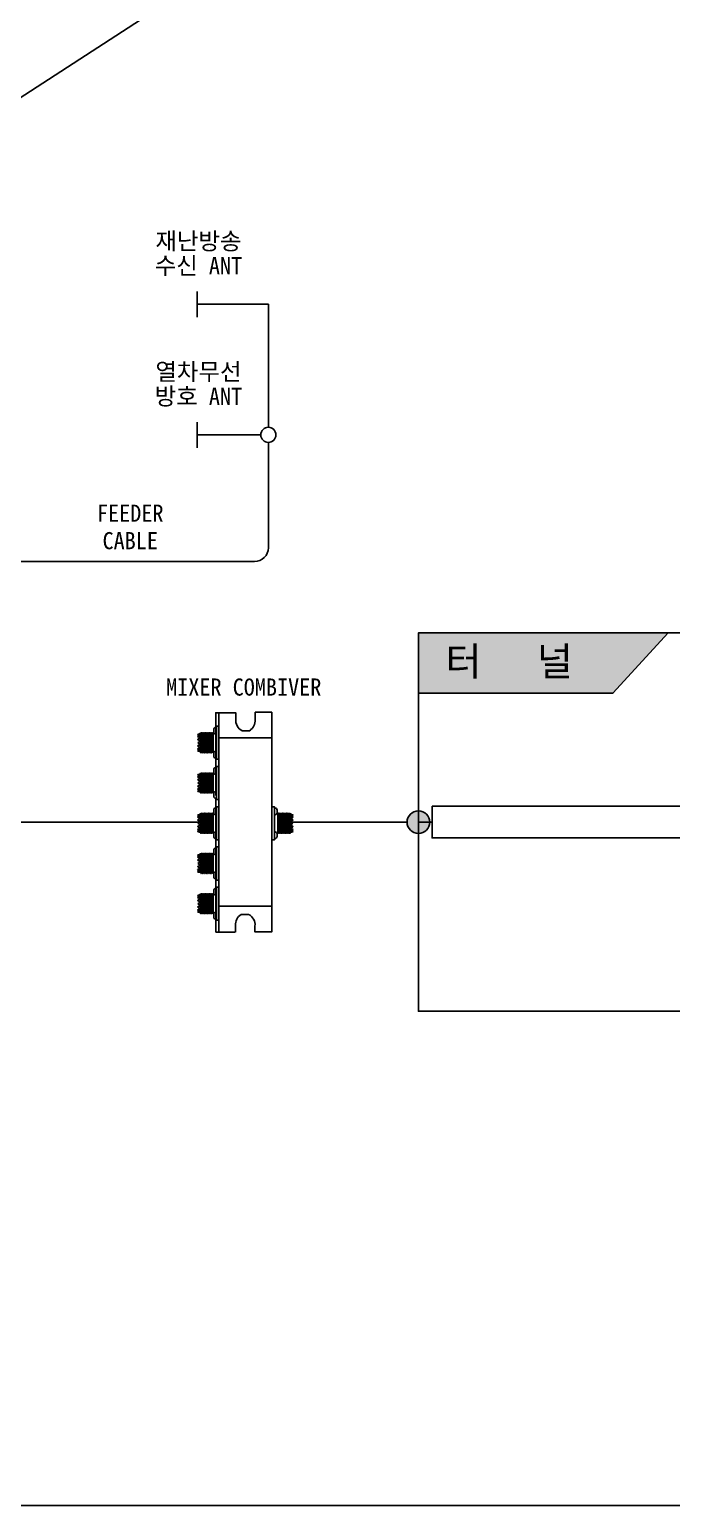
# Model space of a CAD drawing. Header units: millimetres. Extents: x 0 to 2521, y -5 to 594.
# Drawn here: x 2106 to 2218.3, y 10.6 to 268.6 of the extents above; entities that cross this region are included whole.
import ezdxf
from ezdxf.enums import TextEntityAlignment as Align

# ---------------------------------------------------------------- set-up
doc = ezdxf.new("R2010")
doc.units = ezdxf.units.MM
doc.header["$LTSCALE"] = 10
for name, color, linetype in [('CZ-PAT3', 163, 'Continuous'), ('CZ-TABL', 7, 'Continuous'), ('CZ-TEX1', 6, 'Continuous'), ('TT-CABL', 4, 'Continuous'), ('TT-COMM', 3, 'Continuous'), ('TT-COMM-CABL', 4, 'Continuous'), ('TT-COMM-SYMB', 3, 'Continuous'), ('TT-COMM-TEXT', 3, 'Continuous'), ('도곽', 7, 'Continuous')]:
    doc.layers.add(name, color=color, linetype=linetype)
doc.styles.get("Standard").update_dxf_attribs({"font": 'GulimChe.ttf'})
doc.styles.add('굴림체', font='GulimChe.ttf')

msp = doc.modelspace()

# ---------------------------------------------------------------- hatches: boundary and pattern name
at = {"layer": 'CZ-PAT3'}
h = msp.add_hatch(color=256, dxfattribs=at)
h.dxf.hatch_style = 1
h.paths.add_polyline_path([(2174.02, 152.59), (2208.03, 152.59), (2217.71, 163.15), (2174.02, 163.15)])
at = {"layer": 'TT-COMM-CABL'}
msp.add_hatch(color=256, dxfattribs=at).paths.add_polyline_path([(2176, 130.07, 1), (2172.03, 130.07, 1)])

# ---------------------------------------------------------------- linework, layer by layer
at = {"layer": 'CZ-TABL'}
for points in [[(2472.71, 163.15), (2174.02, 163.15), (2174.02, 97), (2472.71, 97)], [(2174.02, 152.59), (2208.03, 152.59), (2217.71, 163.15), (2174.02, 163.15)]]:
    msp.add_lwpolyline(points, close=True, dxfattribs=at)
at = {"layer": 'Defpoints'}
msp.add_lwpolyline([(2520.74, 526.62), (1724.74, 526.62), (1724.74, 10.62), (2520.74, 10.62)], close=True, dxfattribs=at)
at = {"layer": 'TT-CABL'}
msp.add_lwpolyline([(2176.42, 132.85), (2270.04, 132.85), (2270.04, 127.3), (2176.42, 127.3)], close=True, dxfattribs=at)
at = {"layer": 'TT-COMM'}
msp.add_circle((2147.78, 197.76), 1.32, dxfattribs=at)
at = {"layer": 'TT-COMM-CABL', "flags": 128}
for points in [[(2135.31, 222.84), (2135.31, 218.34)], [(2147.78, 220.59), (2135.31, 220.59)], [(2147.78, 199.08), (2147.78, 220.59)], [(2135.31, 200.01), (2135.31, 195.51)], [(2146.46, 197.76), (2135.31, 197.76)], [(2062.32, 130.07), (2135.75, 130.07)], [(2151.79, 130.07), (2172.03, 130.07)], [(2176.42, 130.07), (2174.02, 130.07)]]:
    msp.add_lwpolyline(points, dxfattribs=at)
msp.add_lwpolyline([(2062.32, 139.67), (2084.79, 139.67, 0.414214), (2087.19, 142.07), (2087.19, 173.23, -0.414214), (2089.59, 175.63), (2145.38, 175.63, 0.414214), (2147.78, 178.03), (2147.78, 196.44)], format="xyb", dxfattribs=at)
at = {"layer": 'TT-COMM-CABL'}
msp.add_circle((2174.02, 130.07), 1.98, dxfattribs=at)
at = {"layer": 'TT-COMM-SYMB'}
for p, q in [((2139.15, 110.81), (2139.15, 149.2)), ((2135.45, 145.1), (2135.42, 145.05)), ((2135.85, 144.82), (2135.42, 145.05)), ((2135.45, 145.45), (2135.43, 145.4)), ((2135.83, 145.27), (2135.43, 145.4)), ((2135.45, 145.45), (2135.91, 145.54)), ((2135.91, 145.3), (2135.45, 145.45)), ((2135.45, 145.1), (2135.91, 145.3)), ((2135.91, 144.85), (2135.45, 145.1)), ((2135.45, 144.57), (2135.91, 144.85)), ((2135.45, 144.57), (2135.45, 144.52)), ((2135.91, 144.27), (2135.45, 144.57)), ((2135.87, 144.24), (2135.45, 144.52)), ((2135.91, 145.73), (2136.03, 142.18)), ((2135.91, 145.73), (2135.91, 142.33)), ((2136.03, 145.57), (2136.15, 142.33)), ((2136.14, 145.73), (2136.27, 142.18)), ((2136.26, 145.57), (2136.38, 142.33)), ((2136.37, 145.73), (2136.5, 142.18)), ((2136.5, 145.57), (2136.61, 142.33)), ((2136.61, 145.73), (2136.73, 142.18)), ((2136.73, 145.57), (2136.84, 142.33)), ((2136.84, 145.73), (2136.96, 142.18)), ((2136.96, 145.57), (2137.07, 142.33)), ((2137.07, 145.73), (2137.19, 142.18)), ((2137.19, 145.57), (2137.3, 142.33)), ((2137.3, 145.73), (2137.42, 142.18)), ((2137.42, 145.57), (2137.54, 142.33)), ((2137.53, 145.73), (2137.66, 142.18)), ((2137.65, 145.57), (2137.77, 142.33)), ((2137.76, 145.73), (2137.89, 142.18)), ((2137.89, 145.57), (2138, 142.33)), ((2138, 145.73), (2138.11, 142.41)), ((2138.24, 145.73), (2138.11, 145.73)), ((2138.11, 142.18), (2138.11, 145.73)), ((2135.85, 143.09), (2135.42, 142.86)), ((2135.42, 142.86), (2135.45, 142.81)), ((2135.83, 142.64), (2135.43, 142.51)), ((2135.43, 142.51), (2135.45, 142.45)), ((2135.45, 143.95), (2135.91, 144.27)), ((2135.45, 143.95), (2135.91, 143.64)), ((2135.87, 143.67), (2135.45, 143.39)), ((2135.91, 143.64), (2135.45, 143.33)), ((2135.45, 143.39), (2135.45, 143.33)), ((2135.45, 143.33), (2135.91, 143.05)), ((2135.91, 143.05), (2135.45, 142.81)), ((2135.45, 142.81), (2135.91, 142.6)), ((2135.91, 142.6), (2135.45, 142.45)), ((2135.45, 142.45), (2135.91, 142.36)), ((2138.24, 142.18), (2138.11, 142.18)), ((2135.45, 138.06), (2135.42, 138.01)), ((2135.85, 137.78), (2135.42, 138.01)), ((2135.45, 138.41), (2135.43, 138.35)), ((2135.83, 138.22), (2135.43, 138.35)), ((2135.45, 138.41), (2135.91, 138.5)), ((2135.91, 138.26), (2135.45, 138.41)), ((2135.45, 138.06), (2135.91, 138.26)), ((2135.91, 137.81), (2135.45, 138.06)), ((2135.45, 137.53), (2135.91, 137.81)), ((2135.45, 137.53), (2135.45, 137.47)), ((2135.91, 137.23), (2135.45, 137.53)), ((2135.87, 137.2), (2135.45, 137.47)), ((2135.45, 136.91), (2135.91, 137.23)), ((2135.45, 136.91), (2135.91, 136.59)), ((2135.91, 138.68), (2136.03, 135.14)), ((2135.91, 138.68), (2135.91, 135.29)), ((2136.03, 138.53), (2136.15, 135.28)), ((2136.14, 138.68), (2136.27, 135.14)), ((2136.26, 138.53), (2136.38, 135.28)), ((2136.37, 138.68), (2136.5, 135.14)), ((2136.5, 138.53), (2136.61, 135.28)), ((2136.61, 138.68), (2136.73, 135.14)), ((2136.73, 138.53), (2136.84, 135.28)), ((2136.84, 138.68), (2136.96, 135.14)), ((2136.96, 138.53), (2137.07, 135.28)), ((2137.07, 138.68), (2137.19, 135.14)), ((2137.19, 138.53), (2137.3, 135.28)), ((2137.3, 138.68), (2137.42, 135.14)), ((2137.42, 138.53), (2137.54, 135.28)), ((2137.53, 138.68), (2137.66, 135.14)), ((2137.65, 138.53), (2137.77, 135.28)), ((2137.76, 138.68), (2137.89, 135.14)), ((2137.89, 138.53), (2138, 135.28)), ((2138, 138.68), (2138.11, 135.36)), ((2138.24, 138.68), (2138.11, 138.68)), ((2138.11, 135.14), (2138.11, 138.68)), ((2135.85, 136.04), (2135.42, 135.81)), ((2135.42, 135.81), (2135.45, 135.76)), ((2135.83, 135.6), (2135.43, 135.47)), ((2135.43, 135.47), (2135.45, 135.41)), ((2135.87, 136.62), (2135.45, 136.35)), ((2135.91, 136.59), (2135.45, 136.29)), ((2135.45, 136.35), (2135.45, 136.29)), ((2135.45, 136.29), (2135.91, 136.01)), ((2135.91, 136.01), (2135.45, 135.76)), ((2135.45, 135.76), (2135.91, 135.56)), ((2135.91, 135.56), (2135.45, 135.41)), ((2135.45, 135.41), (2135.91, 135.32)), ((2138.24, 135.14), (2138.11, 135.14)), ((2138.58, 130.31), (2138.58, 134.25)), ((2135.91, 131.64), (2135.91, 128.24)), ((2135.91, 131.64), (2136.03, 128.09)), ((2136.14, 131.64), (2136.27, 128.09)), ((2136.37, 131.64), (2136.5, 128.09)), ((2136.61, 131.64), (2136.73, 128.09)), ((2136.84, 131.64), (2136.96, 128.09)), ((2137.07, 131.64), (2137.19, 128.09)), ((2137.3, 131.64), (2137.42, 128.09)), ((2137.53, 131.64), (2137.66, 128.09)), ((2137.76, 131.64), (2137.89, 128.09)), ((2138, 131.64), (2138.11, 128.32)), ((2138.11, 128.09), (2138.11, 131.64)), ((2138.24, 131.64), (2138.11, 131.64)), ((2138.58, 110.81), (2138.58, 133.14)), ((2149.31, 131.64), (2149.43, 131.64)), ((2149.43, 128.09), (2149.43, 131.64)), ((2149.55, 131.64), (2149.43, 128.32)), ((2149.78, 131.64), (2149.65, 128.09)), ((2150.01, 131.64), (2149.89, 128.09)), ((2150.24, 131.64), (2150.12, 128.09)), ((2150.47, 131.64), (2150.35, 128.09)), ((2150.7, 131.64), (2150.58, 128.09)), ((2150.94, 131.64), (2150.81, 128.09)), ((2151.17, 131.64), (2151.04, 128.09)), ((2151.4, 131.64), (2151.28, 128.09)), ((2151.63, 131.64), (2151.51, 128.09)), ((2151.63, 131.64), (2151.63, 128.24)), ((2135.45, 131.01), (2135.42, 130.96)), ((2135.85, 130.73), (2135.42, 130.96)), ((2135.85, 129), (2135.42, 128.77)), ((2135.45, 131.37), (2135.43, 131.31)), ((2135.83, 131.18), (2135.43, 131.31)), ((2135.45, 131.37), (2135.91, 131.46)), ((2135.91, 131.22), (2135.45, 131.37)), ((2135.45, 131.01), (2135.91, 131.22)), ((2135.91, 130.77), (2135.45, 131.01)), ((2135.45, 130.49), (2135.91, 130.77)), ((2135.91, 130.18), (2135.45, 130.49)), ((2135.45, 130.49), (2135.45, 130.43)), ((2135.87, 130.15), (2135.45, 130.43)), ((2135.45, 129.87), (2135.91, 130.18)), ((2135.45, 129.87), (2135.91, 129.55)), ((2135.87, 129.58), (2135.45, 129.3)), ((2135.91, 129.55), (2135.45, 129.25)), ((2135.45, 129.3), (2135.45, 129.25)), ((2135.45, 129.25), (2135.91, 128.97)), ((2136.03, 131.49), (2136.15, 128.24)), ((2136.26, 131.49), (2136.38, 128.24)), ((2136.5, 131.49), (2136.61, 128.24)), ((2136.73, 131.49), (2136.84, 128.24)), ((2136.96, 131.49), (2137.07, 128.24)), ((2137.19, 131.49), (2137.3, 128.24)), ((2137.42, 131.49), (2137.54, 128.24)), ((2137.65, 131.49), (2137.77, 128.24)), ((2137.89, 131.49), (2138, 128.24)), ((2149.66, 131.49), (2149.54, 128.24)), ((2149.89, 131.49), (2149.78, 128.24)), ((2150.12, 131.49), (2150.01, 128.24)), ((2150.35, 131.49), (2150.24, 128.24)), ((2150.58, 131.49), (2150.47, 128.24)), ((2150.82, 131.49), (2150.7, 128.24)), ((2151.05, 131.49), (2150.93, 128.24)), ((2151.28, 131.49), (2151.17, 128.24)), ((2151.51, 131.49), (2151.4, 128.24)), ((2152.09, 131.37), (2151.63, 131.46)), ((2151.63, 131.22), (2152.09, 131.37)), ((2152.09, 131.01), (2151.63, 131.22)), ((2151.63, 130.77), (2152.09, 131.01)), ((2152.09, 130.49), (2151.63, 130.77)), ((2151.63, 130.18), (2152.09, 130.49)), ((2152.09, 129.87), (2151.63, 130.18)), ((2152.09, 129.87), (2151.63, 129.55)), ((2151.63, 129.55), (2152.09, 129.25)), ((2152.09, 129.25), (2151.63, 128.97)), ((2151.67, 130.15), (2152.09, 130.43)), ((2151.67, 129.58), (2152.09, 129.3)), ((2151.69, 130.73), (2152.12, 130.96)), ((2151.69, 129), (2152.12, 128.77)), ((2151.71, 131.18), (2152.11, 131.31)), ((2152.09, 131.37), (2152.11, 131.31)), ((2152.09, 131.01), (2152.12, 130.96)), ((2152.09, 130.49), (2152.09, 130.43)), ((2152.09, 129.3), (2152.09, 129.25)), ((2135.42, 128.77), (2135.45, 128.72)), ((2135.83, 128.55), (2135.43, 128.42)), ((2135.43, 128.42), (2135.45, 128.37)), ((2135.91, 128.97), (2135.45, 128.72)), ((2135.45, 128.72), (2135.91, 128.52)), ((2135.91, 128.52), (2135.45, 128.37)), ((2135.45, 128.37), (2135.91, 128.28)), ((2138.24, 128.09), (2138.11, 128.09)), ((2149.31, 128.09), (2149.43, 128.09)), ((2151.63, 128.97), (2152.09, 128.72)), ((2152.09, 128.72), (2151.63, 128.52)), ((2151.63, 128.52), (2152.09, 128.37)), ((2152.09, 128.37), (2151.63, 128.28)), ((2151.71, 128.55), (2152.11, 128.42)), ((2152.12, 128.77), (2152.09, 128.72)), ((2152.11, 128.42), (2152.09, 128.37)), ((2135.45, 124), (2135.42, 123.95)), ((2135.85, 123.72), (2135.42, 123.95)), ((2135.45, 124.35), (2135.43, 124.29)), ((2135.83, 124.16), (2135.43, 124.29)), ((2135.45, 124.35), (2135.91, 124.44)), ((2135.91, 124.2), (2135.45, 124.35)), ((2135.45, 124), (2135.91, 124.2)), ((2135.91, 123.75), (2135.45, 124)), ((2135.91, 124.62), (2135.91, 121.23)), ((2135.91, 124.62), (2136.03, 121.08)), ((2136.03, 124.47), (2136.15, 121.23)), ((2136.14, 124.62), (2136.27, 121.08)), ((2136.26, 124.47), (2136.38, 121.23)), ((2136.37, 124.62), (2136.5, 121.08)), ((2136.5, 124.47), (2136.61, 121.23)), ((2136.61, 124.62), (2136.73, 121.08)), ((2136.73, 124.47), (2136.84, 121.23)), ((2136.84, 124.62), (2136.96, 121.08)), ((2136.96, 124.47), (2137.07, 121.23)), ((2137.07, 124.62), (2137.19, 121.08)), ((2137.19, 124.47), (2137.3, 121.23)), ((2137.3, 124.62), (2137.42, 121.08)), ((2137.42, 124.47), (2137.54, 121.23)), ((2137.53, 124.62), (2137.66, 121.08)), ((2137.65, 124.47), (2137.77, 121.23)), ((2137.76, 124.62), (2137.89, 121.08)), ((2137.89, 124.47), (2138, 121.23)), ((2138, 124.62), (2138.11, 121.31)), ((2138.11, 121.08), (2138.11, 124.62)), ((2138.24, 124.62), (2138.11, 124.62)), ((2135.85, 121.98), (2135.42, 121.76)), ((2135.42, 121.76), (2135.45, 121.7)), ((2135.83, 121.54), (2135.43, 121.41)), ((2135.43, 121.41), (2135.45, 121.35)), ((2135.45, 123.47), (2135.91, 123.75)), ((2135.91, 123.17), (2135.45, 123.47)), ((2135.45, 123.47), (2135.45, 123.41)), ((2135.87, 123.14), (2135.45, 123.41)), ((2135.45, 122.85), (2135.91, 123.17)), ((2135.45, 122.85), (2135.91, 122.53)), ((2135.87, 122.56), (2135.45, 122.29)), ((2135.91, 122.53), (2135.45, 122.23)), ((2135.45, 122.29), (2135.45, 122.23)), ((2135.45, 122.23), (2135.91, 121.95)), ((2135.91, 121.95), (2135.45, 121.7)), ((2135.45, 121.7), (2135.91, 121.5)), ((2135.91, 121.5), (2135.45, 121.35)), ((2135.45, 121.35), (2135.91, 121.26)), ((2138.24, 121.08), (2138.11, 121.08)), ((2138.58, 116.25), (2138.58, 120.19)), ((2135.45, 116.95), (2135.42, 116.9)), ((2135.85, 116.67), (2135.42, 116.9)), ((2135.45, 117.31), (2135.43, 117.25)), ((2135.83, 117.12), (2135.43, 117.25)), ((2135.45, 117.31), (2135.91, 117.4)), ((2135.91, 117.16), (2135.45, 117.31)), ((2135.45, 116.95), (2135.91, 117.16)), ((2135.91, 116.71), (2135.45, 116.95)), ((2135.45, 116.43), (2135.91, 116.71)), ((2135.91, 116.12), (2135.45, 116.43)), ((2135.45, 116.43), (2135.45, 116.37)), ((2135.87, 116.09), (2135.45, 116.37)), ((2135.45, 115.81), (2135.91, 116.12)), ((2135.91, 117.58), (2135.91, 114.19)), ((2135.91, 117.58), (2136.03, 114.04)), ((2136.03, 117.43), (2136.15, 114.18)), ((2136.14, 117.58), (2136.27, 114.04)), ((2136.26, 117.43), (2136.38, 114.18)), ((2136.37, 117.58), (2136.5, 114.04)), ((2136.5, 117.43), (2136.61, 114.18)), ((2136.61, 117.58), (2136.73, 114.04)), ((2136.73, 117.43), (2136.84, 114.18)), ((2136.84, 117.58), (2136.96, 114.04)), ((2136.96, 117.43), (2137.07, 114.18)), ((2137.07, 117.58), (2137.19, 114.04)), ((2137.19, 117.43), (2137.3, 114.18)), ((2137.3, 117.58), (2137.42, 114.04)), ((2137.42, 117.43), (2137.54, 114.18)), ((2137.53, 117.58), (2137.66, 114.04)), ((2137.65, 117.43), (2137.77, 114.18)), ((2137.76, 117.58), (2137.89, 114.04)), ((2137.89, 117.43), (2138, 114.18)), ((2138, 117.58), (2138.11, 114.26)), ((2138.11, 114.04), (2138.11, 117.58)), ((2138.24, 117.58), (2138.11, 117.58)), ((2135.85, 114.94), (2135.42, 114.71)), ((2135.42, 114.71), (2135.45, 114.66)), ((2135.83, 114.49), (2135.43, 114.36)), ((2135.43, 114.36), (2135.45, 114.31)), ((2135.45, 115.81), (2135.91, 115.49)), ((2135.87, 115.52), (2135.45, 115.25)), ((2135.91, 115.49), (2135.45, 115.19)), ((2135.45, 115.25), (2135.45, 115.19)), ((2135.45, 115.19), (2135.91, 114.91)), ((2135.91, 114.91), (2135.45, 114.66)), ((2135.45, 114.66), (2135.91, 114.46)), ((2135.91, 114.46), (2135.45, 114.31)), ((2135.45, 114.31), (2135.91, 114.22)), ((2138.24, 114.04), (2138.11, 114.04)), ((2138.58, 110.81), (2142, 110.81))]:
    msp.add_line(p, q, dxfattribs=at)
for points in [[(2138.58, 134.71), (2138.58, 149.2), (2142.08, 149.2), (2142.08, 148.1, 0.325922), (2143.22, 146.05), (2144.52, 146.05, 0.242256), (2145.5, 147.99), (2145.5, 149.27), (2148.39, 149.27), (2148.39, 110.88), (2145.44, 110.88), (2145.44, 111.9, 0.325922), (2144.3, 113.95), (2143, 113.95, 0.242256), (2142.02, 112.01), (2142.02, 110.81)], [(2138.69, 145.46), (2138.58, 145.46, -0.414214), (2138.23, 145.81), (2138.23, 146.27, -0.414214), (2138.58, 146.62), (2138.69, 146.62)], [(2138.69, 141.29), (2138.58, 141.29, -0.414214), (2138.23, 141.64), (2138.23, 142.1, -0.414214), (2138.58, 142.45), (2138.69, 142.45)], [(2138.69, 138.42), (2138.58, 138.42, -0.414214), (2138.23, 138.76), (2138.23, 139.23, -0.414214), (2138.58, 139.57), (2138.69, 139.57)], [(2138.69, 134.25), (2138.58, 134.25, -0.414214), (2138.23, 134.59), (2138.23, 135.06, -0.414214), (2138.58, 135.4), (2138.69, 135.4)], [(2138.69, 131.37), (2138.58, 131.37, -0.414214), (2138.23, 131.72), (2138.23, 132.18, -0.414214), (2138.58, 132.53), (2138.69, 132.53)], [(2148.85, 131.37), (2148.97, 131.37, 0.414214), (2149.31, 131.72), (2149.31, 132.18, 0.414214), (2148.97, 132.53), (2148.85, 132.53)], [(2138.69, 127.2), (2138.58, 127.2, -0.414214), (2138.23, 127.55), (2138.23, 128.01, -0.414214), (2138.58, 128.36), (2138.69, 128.36)], [(2148.85, 127.2), (2148.97, 127.2, 0.414214), (2149.31, 127.55), (2149.31, 128.01, 0.414214), (2148.97, 128.36), (2148.85, 128.36)], [(2138.69, 124.36), (2138.58, 124.36, -0.414214), (2138.23, 124.7), (2138.23, 125.17, -0.414214), (2138.58, 125.52), (2138.69, 125.52)], [(2138.69, 120.19), (2138.58, 120.19, -0.414214), (2138.23, 120.53), (2138.23, 121, -0.414214), (2138.58, 121.35), (2138.69, 121.35)], [(2138.69, 117.31), (2138.58, 117.31, -0.414214), (2138.23, 117.66), (2138.23, 118.12, -0.414214), (2138.58, 118.47), (2138.69, 118.47)], [(2138.69, 113.14), (2138.58, 113.14, -0.414214), (2138.23, 113.49), (2138.23, 113.95, -0.414214), (2138.58, 114.3), (2138.69, 114.3)]]:
    msp.add_lwpolyline(points, format="xyb", dxfattribs=at)
for points in [[(2135.91, 145.73), (2136.03, 145.57), (2136.14, 145.73), (2136.26, 145.57), (2136.37, 145.73), (2136.5, 145.57), (2136.61, 145.73), (2136.73, 145.57), (2136.84, 145.73), (2136.96, 145.57), (2137.07, 145.73), (2137.19, 145.57), (2137.3, 145.73), (2137.42, 145.57), (2137.53, 145.73), (2137.65, 145.57), (2137.76, 145.73), (2137.89, 145.57), (2138, 145.73), (2138.11, 145.57)], [(2139.15, 146.85), (2138.69, 146.85), (2138.69, 141.06), (2139.15, 141.06), (2139.15, 146.85)], [(2139.15, 144.79), (2148.39, 144.79)], [(2135.91, 142.33), (2136.03, 142.18), (2136.14, 142.33), (2136.26, 142.18), (2136.37, 142.33), (2136.5, 142.18), (2136.61, 142.33), (2136.73, 142.18), (2136.84, 142.33), (2136.96, 142.18), (2137.07, 142.33), (2137.19, 142.18), (2137.3, 142.33), (2137.42, 142.18), (2137.53, 142.33), (2137.65, 142.18), (2137.76, 142.33), (2137.89, 142.18), (2138, 142.33), (2138.11, 142.18)], [(2139.15, 139.81), (2138.69, 139.81), (2138.69, 134.01), (2139.15, 134.01), (2139.15, 139.81)], [(2135.91, 138.68), (2136.03, 138.53), (2136.14, 138.68), (2136.26, 138.53), (2136.37, 138.68), (2136.5, 138.53), (2136.61, 138.68), (2136.73, 138.53), (2136.84, 138.68), (2136.96, 138.53), (2137.07, 138.68), (2137.19, 138.53), (2137.3, 138.68), (2137.42, 138.53), (2137.53, 138.68), (2137.65, 138.53), (2137.76, 138.68), (2137.89, 138.53), (2138, 138.68), (2138.11, 138.53)], [(2135.91, 135.29), (2136.03, 135.14), (2136.14, 135.29), (2136.26, 135.14), (2136.37, 135.29), (2136.5, 135.14), (2136.61, 135.29), (2136.73, 135.14), (2136.84, 135.29), (2136.96, 135.14), (2137.07, 135.29), (2137.19, 135.14), (2137.3, 135.29), (2137.42, 135.14), (2137.53, 135.29), (2137.65, 135.14), (2137.76, 135.29), (2137.89, 135.14), (2138, 135.29), (2138.11, 135.14)], [(2135.91, 131.64), (2136.03, 131.49), (2136.14, 131.64), (2136.26, 131.49), (2136.37, 131.64), (2136.5, 131.49), (2136.61, 131.64), (2136.73, 131.49), (2136.84, 131.64), (2136.96, 131.49), (2137.07, 131.64), (2137.19, 131.49), (2137.3, 131.64), (2137.42, 131.49), (2137.53, 131.64), (2137.65, 131.49), (2137.76, 131.64), (2137.89, 131.49), (2138, 131.64), (2138.11, 131.49)], [(2139.15, 132.76), (2138.69, 132.76), (2138.69, 126.97), (2139.15, 126.97), (2139.15, 132.76)], [(2148.39, 132.76), (2148.85, 132.76), (2148.85, 126.97), (2148.39, 126.97), (2148.39, 132.76)], [(2151.63, 131.64), (2151.51, 131.49), (2151.4, 131.64), (2151.28, 131.49), (2151.17, 131.64), (2151.05, 131.49), (2150.94, 131.64), (2150.82, 131.49), (2150.7, 131.64), (2150.58, 131.49), (2150.47, 131.64), (2150.35, 131.49), (2150.24, 131.64), (2150.12, 131.49), (2150.01, 131.64), (2149.89, 131.49), (2149.78, 131.64), (2149.66, 131.49), (2149.55, 131.64), (2149.43, 131.49)], [(2135.91, 128.24), (2136.03, 128.09), (2136.14, 128.24), (2136.26, 128.09), (2136.37, 128.24), (2136.5, 128.09), (2136.61, 128.24), (2136.73, 128.09), (2136.84, 128.24), (2136.96, 128.09), (2137.07, 128.24), (2137.19, 128.09), (2137.3, 128.24), (2137.42, 128.09), (2137.53, 128.24), (2137.65, 128.09), (2137.76, 128.24), (2137.89, 128.09), (2138, 128.24), (2138.11, 128.09)], [(2151.63, 128.24), (2151.51, 128.09), (2151.4, 128.24), (2151.28, 128.09), (2151.17, 128.24), (2151.05, 128.09), (2150.94, 128.24), (2150.82, 128.09), (2150.7, 128.24), (2150.58, 128.09), (2150.47, 128.24), (2150.35, 128.09), (2150.24, 128.24), (2150.12, 128.09), (2150.01, 128.24), (2149.89, 128.09), (2149.78, 128.24), (2149.66, 128.09), (2149.55, 128.24), (2149.43, 128.09)], [(2135.91, 124.62), (2136.03, 124.47), (2136.14, 124.62), (2136.26, 124.47), (2136.37, 124.62), (2136.5, 124.47), (2136.61, 124.62), (2136.73, 124.47), (2136.84, 124.62), (2136.96, 124.47), (2137.07, 124.62), (2137.19, 124.47), (2137.3, 124.62), (2137.42, 124.47), (2137.53, 124.62), (2137.65, 124.47), (2137.76, 124.62), (2137.89, 124.47), (2138, 124.62), (2138.11, 124.47)], [(2139.15, 125.75), (2138.69, 125.75), (2138.69, 119.95), (2139.15, 119.95), (2139.15, 125.75)], [(2135.91, 121.23), (2136.03, 121.08), (2136.14, 121.23), (2136.26, 121.08), (2136.37, 121.23), (2136.5, 121.08), (2136.61, 121.23), (2136.73, 121.08), (2136.84, 121.23), (2136.96, 121.08), (2137.07, 121.23), (2137.19, 121.08), (2137.3, 121.23), (2137.42, 121.08), (2137.53, 121.23), (2137.65, 121.08), (2137.76, 121.23), (2137.89, 121.08), (2138, 121.23), (2138.11, 121.08)], [(2139.15, 118.7), (2138.69, 118.7), (2138.69, 112.91), (2139.15, 112.91), (2139.15, 118.7)], [(2135.91, 117.58), (2136.03, 117.43), (2136.14, 117.58), (2136.26, 117.43), (2136.37, 117.58), (2136.5, 117.43), (2136.61, 117.58), (2136.73, 117.43), (2136.84, 117.58), (2136.96, 117.43), (2137.07, 117.58), (2137.19, 117.43), (2137.3, 117.58), (2137.42, 117.43), (2137.53, 117.58), (2137.65, 117.43), (2137.76, 117.58), (2137.89, 117.43), (2138, 117.58), (2138.11, 117.43)], [(2135.91, 114.19), (2136.03, 114.04), (2136.14, 114.19), (2136.26, 114.04), (2136.37, 114.19), (2136.5, 114.04), (2136.61, 114.19), (2136.73, 114.04), (2136.84, 114.19), (2136.96, 114.04), (2137.07, 114.19), (2137.19, 114.04), (2137.3, 114.19), (2137.42, 114.04), (2137.53, 114.19), (2137.65, 114.04), (2137.76, 114.19), (2137.89, 114.04), (2138, 114.19), (2138.11, 114.04)], [(2139.15, 115.36), (2148.39, 115.36)]]:
    msp.add_lwpolyline(points, dxfattribs=at)
at = {"layer": '도곽'}
msp.add_lwpolyline([(1724.74, 10.62), (2520.74, 526.62)], dxfattribs=at)

# ---------------------------------------------------------------- texts
at = {"layer": 'CZ-TEX1', "style": '굴림체'}
msp.add_text('터   널', height=5, dxfattribs=at).set_placement((2178.77, 155.66))
at = {"layer": 'TT-COMM-TEXT'}
for s, p in [('재난방송', (2135.56, 231.64)), ('수신 ANT', (2135.56, 227.34)), ('열차무선', (2135.56, 208.81)), ('방호 ANT', (2135.56, 204.51)), ('FEEDER', (2123.63, 184.07)), ('CABLE', (2123.63, 179.27)), ('MIXER COMBIVER', (2143.48, 153.68))]:
    msp.add_text(s, height=3, dxfattribs=at).set_placement(p, align=Align.MIDDLE_CENTER)

doc.saveas('drawing.dxf')
